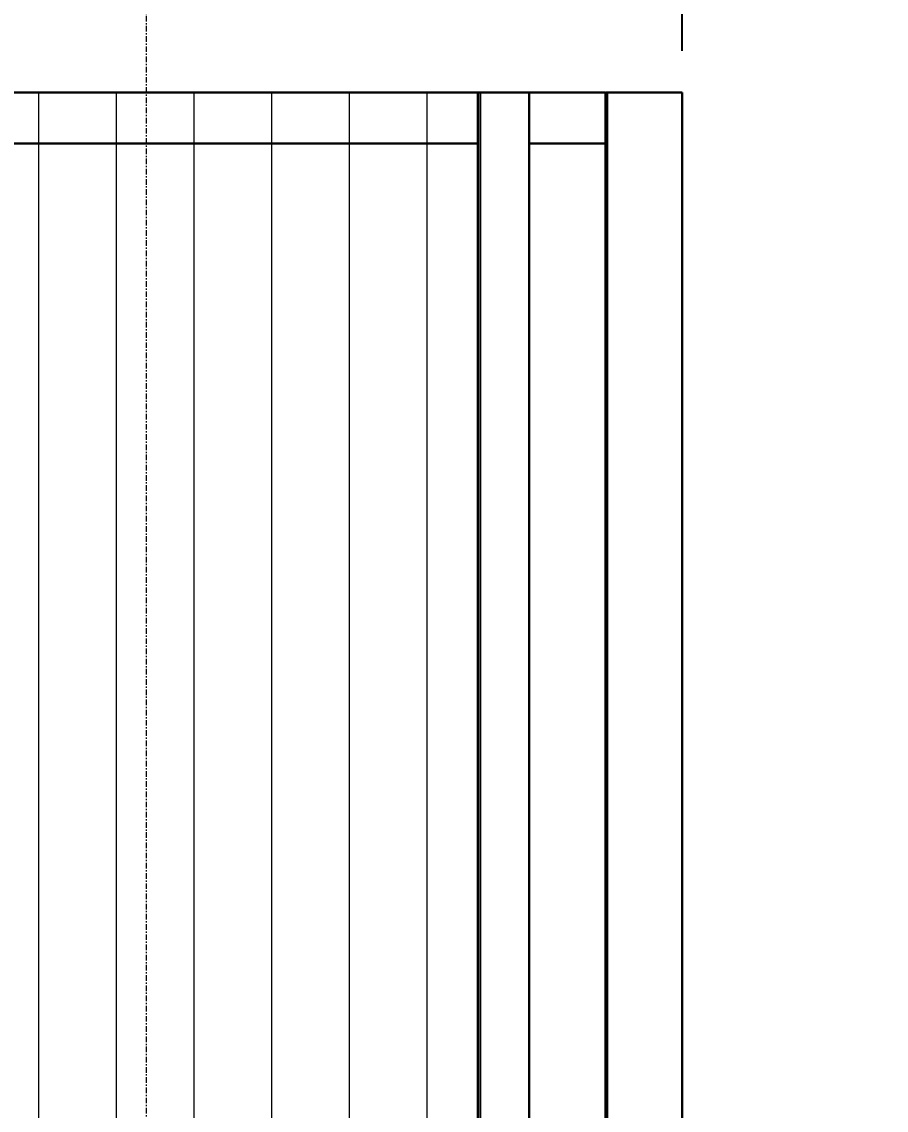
# Model space of a CAD drawing. Header units: millimetres. Extents: x -1379 to 1385823, y -4884429 to 548763.
# Drawn here: x 621116 to 621963, y -2294843 to -2293777 of the extents above; entities that cross this region are included whole.
import ezdxf

# ---------------------------------------------------------------- set-up
doc = ezdxf.new("R2010")
doc.units = ezdxf.units.MM
doc.linetypes.add('DPA_Grid _ Level 100', pattern=[10, 5.5, -1.6, 1.3, -1.6])
doc.layers.add('000 - CONCRETE_EX_LOUVERS_DEF_SUB', color=7, linetype='Continuous', plot=False)
doc.layers.add('000 - D I M', color=7, linetype='Continuous')
doc.layers.add('S-GRID', color=7, linetype='Continuous', lineweight=9)
doc.styles.add('Arial_2', font='arial.ttf', dxfattribs={"height": 3})
doc.dimstyles.new('DPA-DIM-3_0_T-T', dxfattribs={"dimscale": 304.8, "dimtxt": 306.07782, "dimasz": 0.656168, "dimexe": 0.656168, "dimexo": 0.0625, "dimgap": 0.164042, "dimtad": 1, "dimdec": 0, "dimzin": 0, "dimdsep": 46, "dimtxsty": 'Arial_2', "dimblk1": 'OBLIQUE', "dimblk2": 'OBLIQUE', "dimsah": 1, "dimcen": 0.09, "dimdle": 0.656168, "dimclrd": 7, "dimclre": 7, "dimclrt": 7, "dimadec": 8, "dimazin": 0, "dimtfac": 1, "dimtdec": 4, "dimtix": 1, "dimtmove": 0, "dimatfit": 3, "dimfxl": 1.312336, "dimfxlon": 1, "dimtvp": 1, "dimtolj": 1, "dimtzin": 0, "dimarcsym": 2})

# ---------------------------------------------------------------- blocks, each defined once
blk = doc.blocks.new('DPA_CP_Entrance Louver Grill Vertical Z - Louver Grill Vertical Z-5247632-IV01 - ELEVATION 4')
at = {"layer": '000 - CONCRETE_EX_LOUVERS_DEF_SUB', "color": 7}
for p, q in [((2315277.7, 111625), (2315227.7, 111625)), ((2315227.7, 111625), (2315277.7, 111625)), ((2315277.7, 111625), (2315227.7, 111625)), ((2315227.7, 111625), (2315277.7, 111625)), ((2315227.7, 109825), (2315227.7, 111625)), ((2315277.7, 111625), (2315277.7, 109825)), ((2315277.7, 109825), (2315277.7, 111625)), ((2315277.7, 111625), (2315277.7, 109825)), ((2315277.7, 109825), (2315277.7, 111625)), ((2315277.7, 111575), (2315277.7, 111625)), ((2315277.7, 111625), (2315352.7, 111625)), ((2315352.7, 111625), (2315277.7, 111625)), ((2315277.7, 111625), (2315277.7, 111575)), ((2315352.7, 111625), (2315352.7, 109825)), ((2315352.7, 109825), (2315352.7, 111625)), ((2315352.7, 111625), (2315354.7, 111625)), ((2315352.7, 111625), (2315352.7, 109825)), ((2315352.7, 109825), (2315352.7, 111625)), ((2315352.7, 111625), (2315352.7, 111575)), ((2315352.7, 111575), (2315352.7, 111625)), ((2315353.3, 111625), (2315427.7, 111625)), ((2315354.7, 111625), (2315353.3, 111625)), ((2315427.7, 111625), (2315353.3, 111625)), ((2315427.7, 111625), (2315354.7, 111625)), ((2315354.7, 111625), (2315427.7, 111625)), ((2315354.7, 109825), (2315354.7, 111625)), ((2315354.7, 109825), (2315354.7, 111625)), ((2315427.7, 111625), (2315427.7, 109825)), ((2315427.7, 111625), (2315427.7, 109825)), ((2315427.7, 109825), (2315427.7, 111625)), ((2315427.7, 109825), (2315427.7, 111625)), ((2315227.7, 109885), (2315227.7, 111575)), ((2315227.7, 109885), (2315227.7, 111575)), ((2315227.7, 109885), (2315227.7, 111575)), ((2315352.7, 111575), (2315277.7, 111575)), ((2315277.7, 111575), (2315352.7, 111575))]:
    blk.add_line(p, q, dxfattribs=at)
blk = doc.blocks.new('GM_Louver Grill Vertical Z1 - Z Profile-5053999-IV01 - ELEVATION 4')
at = {"layer": '000 - CONCRETE_EX_LOUVERS_DEF_SUB', "color": 7, "lineweight": 9}
for p, q in [((2315352.7, 111625), (2315352.7, 109825)), ((2315352.7, 109825), (2315352.7, 111625)), ((2315353.3, 111625), (2315425.7, 111625)), ((2315354.7, 111625), (2315353.3, 111625)), ((2315427.7, 111625), (2315354.7, 111625)), ((2315425.7, 111625), (2315427.7, 111625)), ((2315427.7, 109825), (2315427.7, 111625)), ((2315427.7, 109825), (2315427.7, 111625)), ((2315427.7, 109825), (2315427.7, 111625))]:
    blk.add_line(p, q, dxfattribs=at)
blk = doc.blocks.new('DPA_CP_Entrance Louver Grill Vertical Z - Louver Grill Vertical Z-5053933-IV01 - ELEVATION 4')
at = {"layer": '000 - CONCRETE_EX_LOUVERS_DEF_SUB', "color": 7}
for p, q in [((2315277.7, 111625), (2315227.7, 111625)), ((2315227.7, 111625), (2315277.7, 111625)), ((2315277.7, 111625), (2315227.7, 111625)), ((2315227.7, 111625), (2315277.7, 111625)), ((2315277.7, 111625), (2315277.7, 109825)), ((2315277.7, 109825), (2315277.7, 111625)), ((2315277.7, 111625), (2315277.7, 109825)), ((2315277.7, 109825), (2315277.7, 111625)), ((2315277.7, 111575), (2315277.7, 111625)), ((2315277.7, 111625), (2315352.7, 111625)), ((2315352.7, 111625), (2315277.7, 111625)), ((2315277.7, 111625), (2315277.7, 111575)), ((2315352.7, 111625), (2315352.7, 109825)), ((2315352.7, 109825), (2315352.7, 111625)), ((2315352.7, 111625), (2315352.7, 109825)), ((2315352.7, 109825), (2315352.7, 111625)), ((2315352.7, 111625), (2315352.7, 111575)), ((2315352.7, 111575), (2315352.7, 111625)), ((2315353.3, 111625), (2315427.7, 111625)), ((2315354.7, 111625), (2315353.3, 111625)), ((2315353.3, 111625), (2315354.7, 111625)), ((2315427.7, 111625), (2315353.3, 111625)), ((2315427.7, 111625), (2315354.7, 111625)), ((2315354.7, 111625), (2315427.7, 111625)), ((2315427.7, 111625), (2315427.7, 109825)), ((2315427.7, 111625), (2315427.7, 109825)), ((2315427.7, 109825), (2315427.7, 111625)), ((2315427.7, 109825), (2315427.7, 111625)), ((2315227.7, 109885), (2315227.7, 111575)), ((2315227.7, 109885), (2315227.7, 111575)), ((2315227.7, 109885), (2315227.7, 111575)), ((2315227.7, 109885), (2315227.7, 111575)), ((2315352.7, 111575), (2315277.7, 111575)), ((2315277.7, 111575), (2315352.7, 111575))]:
    blk.add_line(p, q, dxfattribs=at)
blk = doc.blocks.new('DPA_CP_Entrance Louver Grill Vertical Z - Louver Grill Vertical Z-V168-IV01 - ELEVATION 4')
at = {"layer": '000 - CONCRETE_EX_LOUVERS_DEF_SUB', "color": 7}
for p, q in [((2315277.7, 111625), (2315227.7, 111625)), ((2315227.7, 111625), (2315277.7, 111625)), ((2315277.7, 111625), (2315227.7, 111625)), ((2315227.7, 111625), (2315277.7, 111625)), ((2315277.7, 111625), (2315277.7, 109825)), ((2315277.7, 109825), (2315277.7, 111625)), ((2315277.7, 111625), (2315277.7, 109825)), ((2315277.7, 109825), (2315277.7, 111625)), ((2315277.7, 111575), (2315277.7, 111625)), ((2315277.7, 111625), (2315352.7, 111625)), ((2315352.7, 111625), (2315277.7, 111625)), ((2315277.7, 111625), (2315277.7, 111575)), ((2315352.7, 111625), (2315352.7, 109825)), ((2315352.7, 109825), (2315352.7, 111625)), ((2315352.7, 111625), (2315352.7, 109825)), ((2315352.7, 109825), (2315352.7, 111625)), ((2315352.7, 111625), (2315352.7, 111575)), ((2315352.7, 111575), (2315352.7, 111625)), ((2315353.3, 111625), (2315427.7, 111625)), ((2315354.7, 111625), (2315353.3, 111625)), ((2315353.3, 111625), (2315354.7, 111625)), ((2315427.7, 111625), (2315353.3, 111625)), ((2315427.7, 111625), (2315354.7, 111625)), ((2315354.7, 111625), (2315427.7, 111625)), ((2315427.7, 111625), (2315427.7, 109825)), ((2315427.7, 111625), (2315427.7, 109825)), ((2315427.7, 109825), (2315427.7, 111625)), ((2315427.7, 109825), (2315427.7, 111625)), ((2315227.7, 109885), (2315227.7, 111575)), ((2315227.7, 109885), (2315227.7, 111575)), ((2315227.7, 109885), (2315227.7, 111575)), ((2315227.7, 109885), (2315227.7, 111575)), ((2315352.7, 111575), (2315277.7, 111575)), ((2315277.7, 111575), (2315352.7, 111575))]:
    blk.add_line(p, q, dxfattribs=at)
blk = doc.blocks.new('GM_Louver Grill Vertical Z1 - Z Profile-V169-IV01 - ELEVATION 4')
at = {"layer": '000 - CONCRETE_EX_LOUVERS_DEF_SUB', "color": 7, "lineweight": 9}
for p, q in [((2315352.7, 111625), (2315352.7, 109825)), ((2315352.7, 109825), (2315352.7, 111625)), ((2315353.3, 111625), (2315425.7, 111625)), ((2315354.7, 111625), (2315353.3, 111625)), ((2315427.7, 111625), (2315354.7, 111625)), ((2315425.7, 111625), (2315427.7, 111625)), ((2315427.7, 109825), (2315427.7, 111625)), ((2315427.7, 109825), (2315427.7, 111625)), ((2315427.7, 109825), (2315427.7, 111625))]:
    blk.add_line(p, q, dxfattribs=at)
blk = doc.blocks.new('GM_Louver Grill Vertical Z1 - Z Profile-V170-IV01 - ELEVATION 4')
at = {"layer": '000 - CONCRETE_EX_LOUVERS_DEF_SUB', "color": 7, "lineweight": 9}
for p, q in [((2315352.7, 111625), (2315352.7, 109825)), ((2315352.7, 109825), (2315352.7, 111625)), ((2315353.3, 111625), (2315425.7, 111625)), ((2315354.7, 111625), (2315353.3, 111625)), ((2315427.7, 111625), (2315354.7, 111625)), ((2315425.7, 111625), (2315427.7, 111625)), ((2315427.7, 109825), (2315427.7, 111625)), ((2315427.7, 109825), (2315427.7, 111625)), ((2315427.7, 109825), (2315427.7, 111625))]:
    blk.add_line(p, q, dxfattribs=at)
blk = doc.blocks.new('GM_Louver Grill Vertical Z1 - Z Profile-V171-IV01 - ELEVATION 4')
at = {"layer": '000 - CONCRETE_EX_LOUVERS_DEF_SUB', "color": 7, "lineweight": 9}
for p, q in [((2315352.7, 111625), (2315352.7, 109825)), ((2315352.7, 109825), (2315352.7, 111625)), ((2315353.3, 111625), (2315425.7, 111625)), ((2315354.7, 111625), (2315353.3, 111625)), ((2315427.7, 111625), (2315354.7, 111625)), ((2315425.7, 111625), (2315427.7, 111625)), ((2315427.7, 109825), (2315427.7, 111625)), ((2315427.7, 109825), (2315427.7, 111625)), ((2315427.7, 109825), (2315427.7, 111625))]:
    blk.add_line(p, q, dxfattribs=at)
blk = doc.blocks.new('GM_Louver Grill Vertical Z1 - Z Profile-V172-IV01 - ELEVATION 4')
at = {"layer": '000 - CONCRETE_EX_LOUVERS_DEF_SUB', "color": 7, "lineweight": 9}
for p, q in [((2315352.7, 111625), (2315352.7, 109825)), ((2315352.7, 109825), (2315352.7, 111625)), ((2315353.3, 111625), (2315425.7, 111625)), ((2315354.7, 111625), (2315353.3, 111625)), ((2315427.7, 111625), (2315354.7, 111625)), ((2315425.7, 111625), (2315427.7, 111625)), ((2315427.7, 109825), (2315427.7, 111625)), ((2315427.7, 109825), (2315427.7, 111625)), ((2315427.7, 109825), (2315427.7, 111625))]:
    blk.add_line(p, q, dxfattribs=at)
blk = doc.blocks.new('DPA_CP_Entrance Louver Grill Vertical Z - Louver Grill Vertical Z-5243039-IV01 - ELEVATION 4')
at = {"layer": '000 - CONCRETE_EX_LOUVERS_DEF_SUB', "color": 7}
for p, q in [((2315277.7, 111625), (2313909.7, 111625)), ((2315277.7, 111625), (2313909.7, 111625)), ((2315277.7, 111625), (2315227.7, 111625)), ((2315227.7, 111625), (2315277.7, 111625)), ((2315227.7, 111625), (2315277.7, 111625)), ((2315229.7, 111625), (2315227.7, 111625)), ((2315277.7, 111625), (2315229.7, 111625)), ((2315277.7, 111625), (2315277.7, 109825)), ((2315277.7, 109825), (2315277.7, 111625)), ((2315277.7, 109825), (2315277.7, 111625)), ((2315277.7, 109825), (2315277.7, 111625)), ((2315277.7, 111575), (2315277.7, 111625)), ((2315277.7, 111625), (2315277.7, 111575)), ((2313960.2, 111575), (2315227.7, 111575)), ((2315227.7, 111575), (2313960.2, 111575)), ((2313960.2, 111575), (2315227.7, 111575)), ((2315227.7, 111575), (2313960.2, 111575)), ((2315227.7, 109885), (2315227.7, 111575)), ((2315227.7, 109885), (2315227.7, 111575)), ((2315227.7, 111575), (2315227.7, 109885)), ((2315227.7, 109885), (2315227.7, 111575)), ((2315227.7, 109885), (2315227.7, 111575)), ((2315227.7, 109885), (2315227.7, 111575))]:
    blk.add_line(p, q, dxfattribs=at)
blk = doc.blocks.new('GM_Louver Grill Vertical Z1 - Z Profile-V173-IV01 - ELEVATION 4')
at = {"layer": '000 - CONCRETE_EX_LOUVERS_DEF_SUB', "color": 7, "lineweight": 9}
blk.add_line((2315227.7, 109885), (2315227.7, 111575), dxfattribs=at)
blk = doc.blocks.new('DPA_CP_Entrance Louver Grill Vertical Z - Louver Grill Vertical Z-5242974-IV01 - ELEVATION 4')
at = {"layer": '000 - CONCRETE_EX_LOUVERS_DEF_SUB', "color": 7}
for p, q in [((2313910.2, 111625), (2315277.7, 111625)), ((2313910.2, 111625), (2315277.7, 111625)), ((2315227.7, 111625), (2315277.7, 111625)), ((2315277.7, 111625), (2315227.7, 111625)), ((2315227.7, 111625), (2315229.7, 111625)), ((2315277.7, 111625), (2315227.7, 111625)), ((2315227.7, 111625), (2315227.7, 109825)), ((2315227.7, 109825), (2315227.7, 111625)), ((2315229.7, 111625), (2315277.7, 111625)), ((2315229.7, 111625), (2315229.7, 109825)), ((2315229.7, 111625), (2315229.7, 109825)), ((2315277.7, 109825), (2315277.7, 111625)), ((2315277.7, 109825), (2315277.7, 111625)), ((2315277.7, 111625), (2315277.7, 109825)), ((2315277.7, 111625), (2315277.7, 109825)), ((2315277.7, 111575), (2315277.7, 111625)), ((2315277.7, 111625), (2315277.7, 111575)), ((2315227.7, 111575), (2313960.2, 111575)), ((2313960.2, 111575), (2315227.7, 111575)), ((2315227.7, 111575), (2313960.2, 111575)), ((2313960.2, 111575), (2315227.7, 111575)), ((2315227.7, 111575), (2315227.7, 109885)), ((2315227.7, 109885), (2315227.7, 111575)), ((2315227.7, 111575), (2315227.7, 109885)), ((2315227.7, 109885), (2315227.7, 111575))]:
    blk.add_line(p, q, dxfattribs=at)
blk = doc.blocks.new('GM_Louver Grill Vertical Z1 - Z Profile-V175-IV01 - ELEVATION 4')
at = {"layer": '000 - CONCRETE_EX_LOUVERS_DEF_SUB', "color": 7, "lineweight": 9}
blk.add_line((2311866.5, 109825), (2311866.5, 111625), dxfattribs=at)
blk = doc.blocks.new('_Oblique')
at = {"color": 7, "linetype": 'ByBlock', "lineweight": -2}
blk.add_line((-0.5, -0.5), (0.5, 0.5), dxfattribs=at)
blk = doc.blocks.new('*D1897')
at = {"layer": '000 - D I M', "color": 7, "lineweight": -2, "transparency": 16777216}
for p, q in [((617707.8, -2293043.4), (617707.8, -2293624.3)), ((621762.8, -2293805.3), (621762.8, -2293224.3)), ((617507.8, -2293424.3), (621962.8, -2293424.3))]:
    blk.add_line(p, q, dxfattribs=at)
at = {"layer": 'Defpoints', "color": 7, "transparency": 16777216}
for p in [(617707.8, -2293024.3), (621762.8, -2293424.3), (621762.8, -2293824.3)]:
    blk.add_point(p, dxfattribs=at)
at = {"layer": '000 - D I M', "color": 7, "lineweight": -2, "transparency": 16777216, "xscale": 200, "yscale": 200, "zscale": 200, "rotation": 180}
blk.add_blockref('_Oblique', (617707.8, -2293424.3), dxfattribs=at)
at = {"layer": '000 - D I M', "color": 7, "lineweight": -2, "transparency": 16777216, "xscale": 200, "yscale": 200, "zscale": 200}
blk.add_blockref('_Oblique', (621762.8, -2293424.3), dxfattribs=at)
at = {"layer": '000 - D I M', "color": 7, "transparency": 16777216, "insert": (619735.3, -2293372.8), "char_height": 3, "width": 1107.531, "attachment_point": 5, "style": 'Arial_2'}
blk.add_mtext('\\A1;4055', dxfattribs=at)

msp = doc.modelspace()

# ---------------------------------------------------------------- linework, layer by layer
at = {"layer": 'S-GRID', "color": 7, "linetype": 'DPA_Grid _ Level 100'}
msp.add_line((621237.8, -2306296.3), (621237.8, -2287829.1), dxfattribs=at)

# ---------------------------------------------------------------- block references
at = {"layer": '000 - CONCRETE_EX_LOUVERS_DEF_SUB', "color": 7}
for name, p in [('DPA_CP_Entrance Louver Grill Vertical Z - Louver Grill Vertical Z-5243039-IV01 - ELEVATION 4', (-1693665, -2405471)), ('DPA_CP_Entrance Louver Grill Vertical Z - Louver Grill Vertical Z-5242974-IV01 - ELEVATION 4', (-1693665, -2405471)), ('GM_Louver Grill Vertical Z1 - Z Profile-V175-IV01 - ELEVATION 4', (-1690734.2, -2405471)), ('GM_Louver Grill Vertical Z1 - Z Profile-V175-IV01 - ELEVATION 4', (-1690658.1, -2405471)), ('GM_Louver Grill Vertical Z1 - Z Profile-V175-IV01 - ELEVATION 4', (-1690582, -2405471)), ('GM_Louver Grill Vertical Z1 - Z Profile-V175-IV01 - ELEVATION 4', (-1690505.9, -2405471)), ('GM_Louver Grill Vertical Z1 - Z Profile-V175-IV01 - ELEVATION 4', (-1690429.8, -2405471)), ('GM_Louver Grill Vertical Z1 - Z Profile-V175-IV01 - ELEVATION 4', (-1690353.7, -2405471)), ('DPA_CP_Entrance Louver Grill Vertical Z - Louver Grill Vertical Z-5247632-IV01 - ELEVATION 4', (-1693665, -2405471)), ('DPA_CP_Entrance Louver Grill Vertical Z - Louver Grill Vertical Z-5053933-IV01 - ELEVATION 4', (-1693665, -2405471)), ('DPA_CP_Entrance Louver Grill Vertical Z - Louver Grill Vertical Z-5053933-IV01 - ELEVATION 4', (-1693665, -2405471)), ('DPA_CP_Entrance Louver Grill Vertical Z - Louver Grill Vertical Z-5053933-IV01 - ELEVATION 4', (-1693665, -2405471)), ('DPA_CP_Entrance Louver Grill Vertical Z - Louver Grill Vertical Z-5053933-IV01 - ELEVATION 4', (-1693665, -2405471)), ('DPA_CP_Entrance Louver Grill Vertical Z - Louver Grill Vertical Z-5053933-IV01 - ELEVATION 4', (-1693665, -2405471)), ('DPA_CP_Entrance Louver Grill Vertical Z - Louver Grill Vertical Z-5053933-IV01 - ELEVATION 4', (-1693665, -2405471)), ('DPA_CP_Entrance Louver Grill Vertical Z - Louver Grill Vertical Z-5053933-IV01 - ELEVATION 4', (-1693665, -2405471)), ('DPA_CP_Entrance Louver Grill Vertical Z - Louver Grill Vertical Z-5053933-IV01 - ELEVATION 4', (-1693665, -2405471)), ('DPA_CP_Entrance Louver Grill Vertical Z - Louver Grill Vertical Z-5053933-IV01 - ELEVATION 4', (-1693665, -2405471)), ('DPA_CP_Entrance Louver Grill Vertical Z - Louver Grill Vertical Z-V168-IV01 - ELEVATION 4', (-1693665, -2405471)), ('GM_Louver Grill Vertical Z1 - Z Profile-5053999-IV01 - ELEVATION 4', (-1693665, -2405471)), ('GM_Louver Grill Vertical Z1 - Z Profile-5053999-IV01 - ELEVATION 4', (-1693665, -2405471)), ('GM_Louver Grill Vertical Z1 - Z Profile-5053999-IV01 - ELEVATION 4', (-1693665, -2405471)), ('GM_Louver Grill Vertical Z1 - Z Profile-5053999-IV01 - ELEVATION 4', (-1693665, -2405471)), ('GM_Louver Grill Vertical Z1 - Z Profile-5053999-IV01 - ELEVATION 4', (-1693665, -2405471)), ('GM_Louver Grill Vertical Z1 - Z Profile-5053999-IV01 - ELEVATION 4', (-1693665, -2405471)), ('GM_Louver Grill Vertical Z1 - Z Profile-5053999-IV01 - ELEVATION 4', (-1693665, -2405471)), ('GM_Louver Grill Vertical Z1 - Z Profile-5053999-IV01 - ELEVATION 4', (-1693665, -2405471)), ('GM_Louver Grill Vertical Z1 - Z Profile-5053999-IV01 - ELEVATION 4', (-1693665, -2405471)), ('GM_Louver Grill Vertical Z1 - Z Profile-5053999-IV01 - ELEVATION 4', (-1693665, -2405471)), ('GM_Louver Grill Vertical Z1 - Z Profile-5053999-IV01 - ELEVATION 4', (-1693665, -2405471)), ('GM_Louver Grill Vertical Z1 - Z Profile-5053999-IV01 - ELEVATION 4', (-1693665, -2405471)), ('GM_Louver Grill Vertical Z1 - Z Profile-5053999-IV01 - ELEVATION 4', (-1693665, -2405471)), ('GM_Louver Grill Vertical Z1 - Z Profile-5053999-IV01 - ELEVATION 4', (-1693665, -2405471)), ('GM_Louver Grill Vertical Z1 - Z Profile-5053999-IV01 - ELEVATION 4', (-1693665, -2405471)), ('GM_Louver Grill Vertical Z1 - Z Profile-5053999-IV01 - ELEVATION 4', (-1693665, -2405471)), ('GM_Louver Grill Vertical Z1 - Z Profile-5053999-IV01 - ELEVATION 4', (-1693665, -2405471)), ('GM_Louver Grill Vertical Z1 - Z Profile-5053999-IV01 - ELEVATION 4', (-1693665, -2405471)), ('GM_Louver Grill Vertical Z1 - Z Profile-5053999-IV01 - ELEVATION 4', (-1693665, -2405471)), ('GM_Louver Grill Vertical Z1 - Z Profile-5053999-IV01 - ELEVATION 4', (-1693665, -2405471)), ('GM_Louver Grill Vertical Z1 - Z Profile-5053999-IV01 - ELEVATION 4', (-1693665, -2405471)), ('GM_Louver Grill Vertical Z1 - Z Profile-5053999-IV01 - ELEVATION 4', (-1693665, -2405471)), ('GM_Louver Grill Vertical Z1 - Z Profile-5053999-IV01 - ELEVATION 4', (-1693665, -2405471)), ('GM_Louver Grill Vertical Z1 - Z Profile-5053999-IV01 - ELEVATION 4', (-1693665, -2405471)), ('GM_Louver Grill Vertical Z1 - Z Profile-5053999-IV01 - ELEVATION 4', (-1693665, -2405471)), ('GM_Louver Grill Vertical Z1 - Z Profile-5053999-IV01 - ELEVATION 4', (-1693665, -2405471)), ('GM_Louver Grill Vertical Z1 - Z Profile-5053999-IV01 - ELEVATION 4', (-1693665, -2405471)), ('GM_Louver Grill Vertical Z1 - Z Profile-5053999-IV01 - ELEVATION 4', (-1693665, -2405471)), ('GM_Louver Grill Vertical Z1 - Z Profile-5053999-IV01 - ELEVATION 4', (-1693665, -2405471)), ('GM_Louver Grill Vertical Z1 - Z Profile-5053999-IV01 - ELEVATION 4', (-1693665, -2405471)), ('GM_Louver Grill Vertical Z1 - Z Profile-5053999-IV01 - ELEVATION 4', (-1693665, -2405471)), ('GM_Louver Grill Vertical Z1 - Z Profile-5053999-IV01 - ELEVATION 4', (-1693665, -2405471)), ('GM_Louver Grill Vertical Z1 - Z Profile-V169-IV01 - ELEVATION 4', (-1693665, -2405471)), ('GM_Louver Grill Vertical Z1 - Z Profile-V169-IV01 - ELEVATION 4', (-1693665, -2405471)), ('GM_Louver Grill Vertical Z1 - Z Profile-V169-IV01 - ELEVATION 4', (-1693665, -2405471)), ('GM_Louver Grill Vertical Z1 - Z Profile-V169-IV01 - ELEVATION 4', (-1693665, -2405471)), ('GM_Louver Grill Vertical Z1 - Z Profile-V169-IV01 - ELEVATION 4', (-1693665, -2405471)), ('GM_Louver Grill Vertical Z1 - Z Profile-V169-IV01 - ELEVATION 4', (-1693665, -2405471)), ('GM_Louver Grill Vertical Z1 - Z Profile-V169-IV01 - ELEVATION 4', (-1693665, -2405471)), ('GM_Louver Grill Vertical Z1 - Z Profile-V169-IV01 - ELEVATION 4', (-1693665, -2405471)), ('GM_Louver Grill Vertical Z1 - Z Profile-V169-IV01 - ELEVATION 4', (-1693665, -2405471)), ('GM_Louver Grill Vertical Z1 - Z Profile-V169-IV01 - ELEVATION 4', (-1693665, -2405471)), ('GM_Louver Grill Vertical Z1 - Z Profile-V169-IV01 - ELEVATION 4', (-1693665, -2405471)), ('GM_Louver Grill Vertical Z1 - Z Profile-V169-IV01 - ELEVATION 4', (-1693665, -2405471)), ('GM_Louver Grill Vertical Z1 - Z Profile-V169-IV01 - ELEVATION 4', (-1693665, -2405471)), ('GM_Louver Grill Vertical Z1 - Z Profile-5053999-IV01 - ELEVATION 4', (-1693665, -2405471)), ('GM_Louver Grill Vertical Z1 - Z Profile-5053999-IV01 - ELEVATION 4', (-1693665, -2405471)), ('GM_Louver Grill Vertical Z1 - Z Profile-5053999-IV01 - ELEVATION 4', (-1693665, -2405471)), ('GM_Louver Grill Vertical Z1 - Z Profile-5053999-IV01 - ELEVATION 4', (-1693665, -2405471)), ('GM_Louver Grill Vertical Z1 - Z Profile-V169-IV01 - ELEVATION 4', (-1693665, -2405471)), ('GM_Louver Grill Vertical Z1 - Z Profile-5053999-IV01 - ELEVATION 4', (-1693665, -2405471)), ('GM_Louver Grill Vertical Z1 - Z Profile-V169-IV01 - ELEVATION 4', (-1693665, -2405471)), ('GM_Louver Grill Vertical Z1 - Z Profile-V169-IV01 - ELEVATION 4', (-1693665, -2405471)), ('GM_Louver Grill Vertical Z1 - Z Profile-V169-IV01 - ELEVATION 4', (-1693665, -2405471)), ('GM_Louver Grill Vertical Z1 - Z Profile-V169-IV01 - ELEVATION 4', (-1693665, -2405471)), ('GM_Louver Grill Vertical Z1 - Z Profile-V169-IV01 - ELEVATION 4', (-1693665, -2405471)), ('GM_Louver Grill Vertical Z1 - Z Profile-V169-IV01 - ELEVATION 4', (-1693665, -2405471)), ('GM_Louver Grill Vertical Z1 - Z Profile-V169-IV01 - ELEVATION 4', (-1693665, -2405471)), ('GM_Louver Grill Vertical Z1 - Z Profile-V169-IV01 - ELEVATION 4', (-1693665, -2405471)), ('GM_Louver Grill Vertical Z1 - Z Profile-V169-IV01 - ELEVATION 4', (-1693665, -2405471)), ('GM_Louver Grill Vertical Z1 - Z Profile-V169-IV01 - ELEVATION 4', (-1693665, -2405471)), ('GM_Louver Grill Vertical Z1 - Z Profile-V169-IV01 - ELEVATION 4', (-1693665, -2405471)), ('GM_Louver Grill Vertical Z1 - Z Profile-V169-IV01 - ELEVATION 4', (-1693665, -2405471)), ('GM_Louver Grill Vertical Z1 - Z Profile-V169-IV01 - ELEVATION 4', (-1693665, -2405471)), ('GM_Louver Grill Vertical Z1 - Z Profile-V169-IV01 - ELEVATION 4', (-1693665, -2405471)), ('GM_Louver Grill Vertical Z1 - Z Profile-V169-IV01 - ELEVATION 4', (-1693665, -2405471)), ('GM_Louver Grill Vertical Z1 - Z Profile-V169-IV01 - ELEVATION 4', (-1693665, -2405471)), ('GM_Louver Grill Vertical Z1 - Z Profile-V169-IV01 - ELEVATION 4', (-1693665, -2405471)), ('GM_Louver Grill Vertical Z1 - Z Profile-V169-IV01 - ELEVATION 4', (-1693665, -2405471)), ('GM_Louver Grill Vertical Z1 - Z Profile-V169-IV01 - ELEVATION 4', (-1693665, -2405471)), ('GM_Louver Grill Vertical Z1 - Z Profile-V169-IV01 - ELEVATION 4', (-1693665, -2405471)), ('GM_Louver Grill Vertical Z1 - Z Profile-V169-IV01 - ELEVATION 4', (-1693665, -2405471)), ('GM_Louver Grill Vertical Z1 - Z Profile-V169-IV01 - ELEVATION 4', (-1693665, -2405471)), ('GM_Louver Grill Vertical Z1 - Z Profile-V169-IV01 - ELEVATION 4', (-1693665, -2405471)), ('GM_Louver Grill Vertical Z1 - Z Profile-V169-IV01 - ELEVATION 4', (-1693665, -2405471)), ('GM_Louver Grill Vertical Z1 - Z Profile-V169-IV01 - ELEVATION 4', (-1693665, -2405471)), ('GM_Louver Grill Vertical Z1 - Z Profile-V169-IV01 - ELEVATION 4', (-1693665, -2405471)), ('GM_Louver Grill Vertical Z1 - Z Profile-V169-IV01 - ELEVATION 4', (-1693665, -2405471)), ('GM_Louver Grill Vertical Z1 - Z Profile-V169-IV01 - ELEVATION 4', (-1693665, -2405471)), ('GM_Louver Grill Vertical Z1 - Z Profile-V169-IV01 - ELEVATION 4', (-1693665, -2405471)), ('GM_Louver Grill Vertical Z1 - Z Profile-V169-IV01 - ELEVATION 4', (-1693665, -2405471)), ('GM_Louver Grill Vertical Z1 - Z Profile-V169-IV01 - ELEVATION 4', (-1693665, -2405471)), ('GM_Louver Grill Vertical Z1 - Z Profile-V169-IV01 - ELEVATION 4', (-1693665, -2405471)), ('GM_Louver Grill Vertical Z1 - Z Profile-V169-IV01 - ELEVATION 4', (-1693665, -2405471)), ('GM_Louver Grill Vertical Z1 - Z Profile-V169-IV01 - ELEVATION 4', (-1693665, -2405471)), ('GM_Louver Grill Vertical Z1 - Z Profile-V169-IV01 - ELEVATION 4', (-1693665, -2405471)), ('GM_Louver Grill Vertical Z1 - Z Profile-V169-IV01 - ELEVATION 4', (-1693665, -2405471)), ('GM_Louver Grill Vertical Z1 - Z Profile-V169-IV01 - ELEVATION 4', (-1693665, -2405471)), ('GM_Louver Grill Vertical Z1 - Z Profile-V169-IV01 - ELEVATION 4', (-1693665, -2405471)), ('GM_Louver Grill Vertical Z1 - Z Profile-V170-IV01 - ELEVATION 4', (-1693665, -2405471)), ('GM_Louver Grill Vertical Z1 - Z Profile-V170-IV01 - ELEVATION 4', (-1693665, -2405471)), ('GM_Louver Grill Vertical Z1 - Z Profile-V170-IV01 - ELEVATION 4', (-1693665, -2405471)), ('GM_Louver Grill Vertical Z1 - Z Profile-V170-IV01 - ELEVATION 4', (-1693665, -2405471)), ('GM_Louver Grill Vertical Z1 - Z Profile-V170-IV01 - ELEVATION 4', (-1693665, -2405471)), ('GM_Louver Grill Vertical Z1 - Z Profile-V170-IV01 - ELEVATION 4', (-1693665, -2405471)), ('GM_Louver Grill Vertical Z1 - Z Profile-V170-IV01 - ELEVATION 4', (-1693665, -2405471)), ('GM_Louver Grill Vertical Z1 - Z Profile-V170-IV01 - ELEVATION 4', (-1693665, -2405471)), ('GM_Louver Grill Vertical Z1 - Z Profile-V170-IV01 - ELEVATION 4', (-1693665, -2405471)), ('GM_Louver Grill Vertical Z1 - Z Profile-V170-IV01 - ELEVATION 4', (-1693665, -2405471)), ('GM_Louver Grill Vertical Z1 - Z Profile-V170-IV01 - ELEVATION 4', (-1693665, -2405471)), ('GM_Louver Grill Vertical Z1 - Z Profile-V170-IV01 - ELEVATION 4', (-1693665, -2405471)), ('GM_Louver Grill Vertical Z1 - Z Profile-V170-IV01 - ELEVATION 4', (-1693665, -2405471)), ('GM_Louver Grill Vertical Z1 - Z Profile-V170-IV01 - ELEVATION 4', (-1693665, -2405471)), ('GM_Louver Grill Vertical Z1 - Z Profile-V170-IV01 - ELEVATION 4', (-1693665, -2405471)), ('GM_Louver Grill Vertical Z1 - Z Profile-V170-IV01 - ELEVATION 4', (-1693665, -2405471)), ('GM_Louver Grill Vertical Z1 - Z Profile-V170-IV01 - ELEVATION 4', (-1693665, -2405471)), ('GM_Louver Grill Vertical Z1 - Z Profile-V170-IV01 - ELEVATION 4', (-1693665, -2405471)), ('GM_Louver Grill Vertical Z1 - Z Profile-V170-IV01 - ELEVATION 4', (-1693665, -2405471)), ('GM_Louver Grill Vertical Z1 - Z Profile-V170-IV01 - ELEVATION 4', (-1693665, -2405471)), ('GM_Louver Grill Vertical Z1 - Z Profile-V170-IV01 - ELEVATION 4', (-1693665, -2405471)), ('GM_Louver Grill Vertical Z1 - Z Profile-V170-IV01 - ELEVATION 4', (-1693665, -2405471)), ('GM_Louver Grill Vertical Z1 - Z Profile-V170-IV01 - ELEVATION 4', (-1693665, -2405471)), ('GM_Louver Grill Vertical Z1 - Z Profile-V170-IV01 - ELEVATION 4', (-1693665, -2405471)), ('GM_Louver Grill Vertical Z1 - Z Profile-V170-IV01 - ELEVATION 4', (-1693665, -2405471)), ('GM_Louver Grill Vertical Z1 - Z Profile-V170-IV01 - ELEVATION 4', (-1693665, -2405471)), ('GM_Louver Grill Vertical Z1 - Z Profile-V170-IV01 - ELEVATION 4', (-1693665, -2405471)), ('GM_Louver Grill Vertical Z1 - Z Profile-V170-IV01 - ELEVATION 4', (-1693665, -2405471)), ('GM_Louver Grill Vertical Z1 - Z Profile-V170-IV01 - ELEVATION 4', (-1693665, -2405471)), ('GM_Louver Grill Vertical Z1 - Z Profile-V170-IV01 - ELEVATION 4', (-1693665, -2405471)), ('GM_Louver Grill Vertical Z1 - Z Profile-V170-IV01 - ELEVATION 4', (-1693665, -2405471)), ('GM_Louver Grill Vertical Z1 - Z Profile-V170-IV01 - ELEVATION 4', (-1693665, -2405471)), ('GM_Louver Grill Vertical Z1 - Z Profile-V170-IV01 - ELEVATION 4', (-1693665, -2405471)), ('GM_Louver Grill Vertical Z1 - Z Profile-V170-IV01 - ELEVATION 4', (-1693665, -2405471)), ('GM_Louver Grill Vertical Z1 - Z Profile-V170-IV01 - ELEVATION 4', (-1693665, -2405471)), ('GM_Louver Grill Vertical Z1 - Z Profile-V170-IV01 - ELEVATION 4', (-1693665, -2405471)), ('GM_Louver Grill Vertical Z1 - Z Profile-V170-IV01 - ELEVATION 4', (-1693665, -2405471)), ('GM_Louver Grill Vertical Z1 - Z Profile-V170-IV01 - ELEVATION 4', (-1693665, -2405471)), ('GM_Louver Grill Vertical Z1 - Z Profile-V171-IV01 - ELEVATION 4', (-1693665, -2405471)), ('GM_Louver Grill Vertical Z1 - Z Profile-V171-IV01 - ELEVATION 4', (-1693665, -2405471)), ('GM_Louver Grill Vertical Z1 - Z Profile-V171-IV01 - ELEVATION 4', (-1693665, -2405471)), ('GM_Louver Grill Vertical Z1 - Z Profile-V171-IV01 - ELEVATION 4', (-1693665, -2405471)), ('GM_Louver Grill Vertical Z1 - Z Profile-V170-IV01 - ELEVATION 4', (-1693665, -2405471)), ('GM_Louver Grill Vertical Z1 - Z Profile-V170-IV01 - ELEVATION 4', (-1693665, -2405471)), ('GM_Louver Grill Vertical Z1 - Z Profile-V170-IV01 - ELEVATION 4', (-1693665, -2405471)), ('GM_Louver Grill Vertical Z1 - Z Profile-V170-IV01 - ELEVATION 4', (-1693665, -2405471)), ('GM_Louver Grill Vertical Z1 - Z Profile-V170-IV01 - ELEVATION 4', (-1693665, -2405471)), ('GM_Louver Grill Vertical Z1 - Z Profile-V170-IV01 - ELEVATION 4', (-1693665, -2405471)), ('GM_Louver Grill Vertical Z1 - Z Profile-V170-IV01 - ELEVATION 4', (-1693665, -2405471)), ('GM_Louver Grill Vertical Z1 - Z Profile-V170-IV01 - ELEVATION 4', (-1693665, -2405471)), ('GM_Louver Grill Vertical Z1 - Z Profile-V170-IV01 - ELEVATION 4', (-1693665, -2405471)), ('GM_Louver Grill Vertical Z1 - Z Profile-V170-IV01 - ELEVATION 4', (-1693665, -2405471)), ('GM_Louver Grill Vertical Z1 - Z Profile-V170-IV01 - ELEVATION 4', (-1693665, -2405471)), ('GM_Louver Grill Vertical Z1 - Z Profile-V170-IV01 - ELEVATION 4', (-1693665, -2405471)), ('GM_Louver Grill Vertical Z1 - Z Profile-V170-IV01 - ELEVATION 4', (-1693665, -2405471)), ('GM_Louver Grill Vertical Z1 - Z Profile-V171-IV01 - ELEVATION 4', (-1693665, -2405471)), ('GM_Louver Grill Vertical Z1 - Z Profile-V170-IV01 - ELEVATION 4', (-1693665, -2405471)), ('GM_Louver Grill Vertical Z1 - Z Profile-V171-IV01 - ELEVATION 4', (-1693665, -2405471)), ('GM_Louver Grill Vertical Z1 - Z Profile-V171-IV01 - ELEVATION 4', (-1693665, -2405471)), ('GM_Louver Grill Vertical Z1 - Z Profile-V171-IV01 - ELEVATION 4', (-1693665, -2405471)), ('GM_Louver Grill Vertical Z1 - Z Profile-V171-IV01 - ELEVATION 4', (-1693665, -2405471)), ('GM_Louver Grill Vertical Z1 - Z Profile-V171-IV01 - ELEVATION 4', (-1693665, -2405471)), ('GM_Louver Grill Vertical Z1 - Z Profile-V171-IV01 - ELEVATION 4', (-1693665, -2405471)), ('GM_Louver Grill Vertical Z1 - Z Profile-V171-IV01 - ELEVATION 4', (-1693665, -2405471)), ('GM_Louver Grill Vertical Z1 - Z Profile-V171-IV01 - ELEVATION 4', (-1693665, -2405471)), ('GM_Louver Grill Vertical Z1 - Z Profile-V171-IV01 - ELEVATION 4', (-1693665, -2405471)), ('GM_Louver Grill Vertical Z1 - Z Profile-V171-IV01 - ELEVATION 4', (-1693665, -2405471)), ('GM_Louver Grill Vertical Z1 - Z Profile-V171-IV01 - ELEVATION 4', (-1693665, -2405471)), ('GM_Louver Grill Vertical Z1 - Z Profile-V171-IV01 - ELEVATION 4', (-1693665, -2405471)), ('GM_Louver Grill Vertical Z1 - Z Profile-V171-IV01 - ELEVATION 4', (-1693665, -2405471)), ('GM_Louver Grill Vertical Z1 - Z Profile-V171-IV01 - ELEVATION 4', (-1693665, -2405471)), ('GM_Louver Grill Vertical Z1 - Z Profile-V171-IV01 - ELEVATION 4', (-1693665, -2405471)), ('GM_Louver Grill Vertical Z1 - Z Profile-V171-IV01 - ELEVATION 4', (-1693665, -2405471)), ('GM_Louver Grill Vertical Z1 - Z Profile-V171-IV01 - ELEVATION 4', (-1693665, -2405471)), ('GM_Louver Grill Vertical Z1 - Z Profile-V171-IV01 - ELEVATION 4', (-1693665, -2405471)), ('GM_Louver Grill Vertical Z1 - Z Profile-V171-IV01 - ELEVATION 4', (-1693665, -2405471)), ('GM_Louver Grill Vertical Z1 - Z Profile-V172-IV01 - ELEVATION 4', (-1693665, -2405471)), ('GM_Louver Grill Vertical Z1 - Z Profile-V172-IV01 - ELEVATION 4', (-1693665, -2405471)), ('GM_Louver Grill Vertical Z1 - Z Profile-V172-IV01 - ELEVATION 4', (-1693665, -2405471)), ('GM_Louver Grill Vertical Z1 - Z Profile-V172-IV01 - ELEVATION 4', (-1693665, -2405471)), ('GM_Louver Grill Vertical Z1 - Z Profile-V172-IV01 - ELEVATION 4', (-1693665, -2405471)), ('GM_Louver Grill Vertical Z1 - Z Profile-V172-IV01 - ELEVATION 4', (-1693665, -2405471)), ('GM_Louver Grill Vertical Z1 - Z Profile-V172-IV01 - ELEVATION 4', (-1693665, -2405471)), ('GM_Louver Grill Vertical Z1 - Z Profile-V172-IV01 - ELEVATION 4', (-1693665, -2405471)), ('GM_Louver Grill Vertical Z1 - Z Profile-V172-IV01 - ELEVATION 4', (-1693665, -2405471)), ('GM_Louver Grill Vertical Z1 - Z Profile-V172-IV01 - ELEVATION 4', (-1693665, -2405471)), ('GM_Louver Grill Vertical Z1 - Z Profile-V172-IV01 - ELEVATION 4', (-1693665, -2405471)), ('GM_Louver Grill Vertical Z1 - Z Profile-V172-IV01 - ELEVATION 4', (-1693665, -2405471)), ('GM_Louver Grill Vertical Z1 - Z Profile-V172-IV01 - ELEVATION 4', (-1693665, -2405471)), ('GM_Louver Grill Vertical Z1 - Z Profile-V172-IV01 - ELEVATION 4', (-1693665, -2405471)), ('GM_Louver Grill Vertical Z1 - Z Profile-V172-IV01 - ELEVATION 4', (-1693665, -2405471)), ('GM_Louver Grill Vertical Z1 - Z Profile-V172-IV01 - ELEVATION 4', (-1693665, -2405471)), ('GM_Louver Grill Vertical Z1 - Z Profile-V172-IV01 - ELEVATION 4', (-1693665, -2405471)), ('GM_Louver Grill Vertical Z1 - Z Profile-V172-IV01 - ELEVATION 4', (-1693665, -2405471)), ('GM_Louver Grill Vertical Z1 - Z Profile-V172-IV01 - ELEVATION 4', (-1693665, -2405471)), ('GM_Louver Grill Vertical Z1 - Z Profile-V172-IV01 - ELEVATION 4', (-1693665, -2405471)), ('GM_Louver Grill Vertical Z1 - Z Profile-V172-IV01 - ELEVATION 4', (-1693665, -2405471)), ('GM_Louver Grill Vertical Z1 - Z Profile-V172-IV01 - ELEVATION 4', (-1693665, -2405471)), ('GM_Louver Grill Vertical Z1 - Z Profile-V172-IV01 - ELEVATION 4', (-1693665, -2405471)), ('GM_Louver Grill Vertical Z1 - Z Profile-V172-IV01 - ELEVATION 4', (-1693665, -2405471)), ('GM_Louver Grill Vertical Z1 - Z Profile-V172-IV01 - ELEVATION 4', (-1693665, -2405471)), ('GM_Louver Grill Vertical Z1 - Z Profile-V172-IV01 - ELEVATION 4', (-1693665, -2405471)), ('GM_Louver Grill Vertical Z1 - Z Profile-V172-IV01 - ELEVATION 4', (-1693665, -2405471)), ('GM_Louver Grill Vertical Z1 - Z Profile-V172-IV01 - ELEVATION 4', (-1693665, -2405471)), ('GM_Louver Grill Vertical Z1 - Z Profile-V172-IV01 - ELEVATION 4', (-1693665, -2405471)), ('GM_Louver Grill Vertical Z1 - Z Profile-5053999-IV01 - ELEVATION 4', (-1693665, -2405471)), ('GM_Louver Grill Vertical Z1 - Z Profile-V172-IV01 - ELEVATION 4', (-1693665, -2405471)), ('GM_Louver Grill Vertical Z1 - Z Profile-V172-IV01 - ELEVATION 4', (-1693665, -2405471)), ('GM_Louver Grill Vertical Z1 - Z Profile-V172-IV01 - ELEVATION 4', (-1693665, -2405471)), ('GM_Louver Grill Vertical Z1 - Z Profile-V172-IV01 - ELEVATION 4', (-1693665, -2405471)), ('GM_Louver Grill Vertical Z1 - Z Profile-V173-IV01 - ELEVATION 4', (-1693665, -2405471))]:
    msp.add_blockref(name, p, dxfattribs=at)

# ---------------------------------------------------------------- dimensions: what is measured, and where the dimension line sits
at = {"layer": '000 - D I M', "color": 7}
dim = msp.add_linear_dim(base=(621762.8, -2293424.3), p1=(617707.8, -2293024.3), p2=(621762.8, -2293824.3), dimstyle='DPA-DIM-3_0_T-T', override={"dimpost": '<>', "dimclrd": 7, "dimclre": 7, "dimclrt": 7, "dimfxl": 4133.161623}, dxfattribs=at)
dim.commit()
dim.dimension.update_dxf_attribs({"geometry": '*D1897', "text_midpoint": (619735.3, -2293372.8)})

doc.saveas('drawing.dxf')
